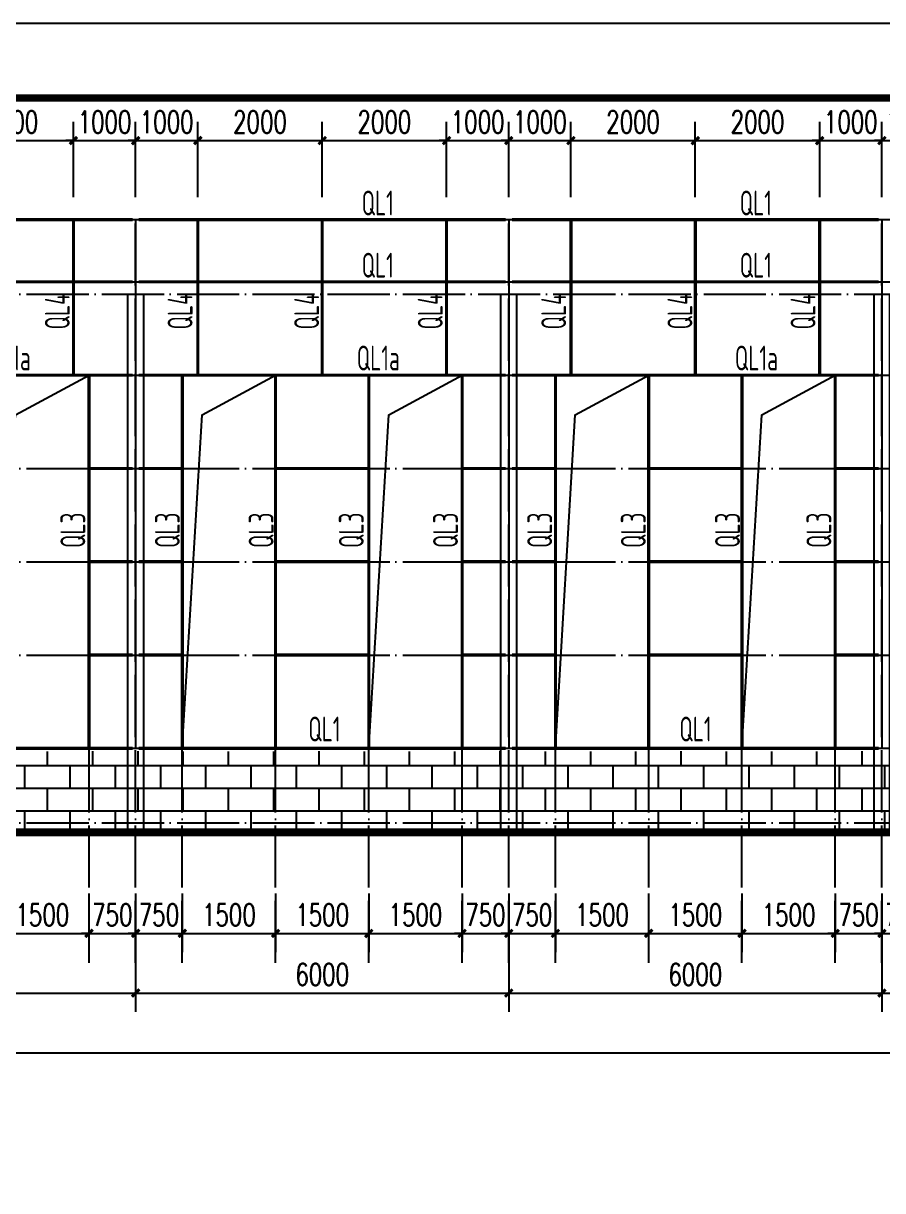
# Model space of a CAD drawing. Extents: x 14207793 to 14719554, y -1675802 to -1228715.
# Drawn here: x 14281569 to 14295388, y -1495257 to -1476490 of the extents above; entities that cross this region are included whole.
import ezdxf

# ---------------------------------------------------------------- set-up
doc = ezdxf.new("R2010")
doc.units = 0
doc.header["$LTSCALE"] = 500
doc.header["$MEASUREMENT"] = 0
doc.linetypes.add('DOTE', pattern=[2.42, 2, -0.2, 0.02, -0.2])
doc.layers.get('0').update_dxf_attribs({"linetype": 'CONTINUOUS'})
doc.layers.get('DEFPOINTS').update_dxf_attribs({"color": 140, "linetype": 'CONTINUOUS'})
for name, color, linetype in [('AXIS', 3, 'CONTINUOUS'), ('DOTE', 8, 'DOTE'), ('LAYER1', 150, 'CONTINUOUS'), ('PUB_DIM', 3, 'CONTINUOUS'), ('PUB_TITLE', 4, 'CONTINUOUS')]:
    doc.layers.add(name, color=color, linetype=linetype)
doc.styles.add('_TCH_DIM_T3', font='SIMPLEX', dxfattribs={"width": 0.705882, "bigfont": 'GBCBIG'})
doc.styles.add('TSSD_REIN', font='Tssdeng.shx', dxfattribs={"width": 0.65, "bigfont": 'hztxt.shx'})
doc.dimstyles.new('_TCH_ARCH&&120', dxfattribs={"dimtxt": 357, "dimasz": 120, "dimexe": 300, "dimexo": 360, "dimgap": 120, "dimtad": 1, "dimdec": 0, "dimzin": 0, "dimdsep": 46, "dimtxsty": '_TCH_DIM_T3', "dimblk": 'ARCHTICK', "dimcen": 0.09, "dimclrt": 7, "dimazin": 2, "dimtfac": 1, "dimtdec": 0, "dimtix": 1, "dimtmove": 2, "dimatfit": 3, "dimfxl": 0, "dimtolj": 1, "dimtzin": 0, "dimarcsym": 0})

# ---------------------------------------------------------------- blocks, each defined once
blk = doc.blocks.new('_ArchTick')
at = {"color": 0, "linetype": 'ByBlock', "const_width": 0.4}
blk.add_lwpolyline([(-0.5, -0.5), (0.5, 0.5)], dxfattribs=at)
blk = doc.blocks.new('*D228')
at = {"layer": 'AXIS', "color": 0, "lineweight": -2}
for p, q in [((14277375, -1491160), (14277375, -1492380)), ((14283375, -1491160), (14283375, -1492380)), ((14277375, -1492080), (14283375, -1492080))]:
    blk.add_line(p, q, dxfattribs=at)
at = {"layer": 'DEFPOINTS', "color": 0}
for p in [(14277375, -1490800), (14283375, -1490800), (14283375, -1492080)]:
    blk.add_point(p, dxfattribs=at)
at = {"layer": 'AXIS', "color": 0, "lineweight": -2, "xscale": 120, "yscale": 120, "zscale": 120, "rotation": 180}
blk.add_blockref('_ArchTick', (14277375, -1492080), dxfattribs=at)
at = {"layer": 'AXIS', "color": 0, "lineweight": -2, "xscale": 120, "yscale": 120, "zscale": 120}
blk.add_blockref('_ArchTick', (14283375, -1492080), dxfattribs=at)
at = {"layer": 'AXIS', "color": 7, "insert": (14280375, -1491782), "char_height": 357, "attachment_point": 5, "style": '_TCH_DIM_T3'}
blk.add_mtext('\\A1;6000', dxfattribs=at)
blk = doc.blocks.new('*D229')
at = {"layer": 'AXIS', "color": 0, "lineweight": -2}
for p, q in [((14283375, -1491160), (14283375, -1492380)), ((14289375, -1491160), (14289375, -1492380)), ((14283375, -1492080), (14289375, -1492080))]:
    blk.add_line(p, q, dxfattribs=at)
at = {"layer": 'DEFPOINTS', "color": 0}
for p in [(14283375, -1490800), (14289375, -1490800), (14289375, -1492080)]:
    blk.add_point(p, dxfattribs=at)
at = {"layer": 'AXIS', "color": 0, "lineweight": -2, "xscale": 120, "yscale": 120, "zscale": 120, "rotation": 180}
blk.add_blockref('_ArchTick', (14283375, -1492080), dxfattribs=at)
at = {"layer": 'AXIS', "color": 0, "lineweight": -2, "xscale": 120, "yscale": 120, "zscale": 120}
blk.add_blockref('_ArchTick', (14289375, -1492080), dxfattribs=at)
at = {"layer": 'AXIS', "color": 7, "insert": (14286375, -1491782), "char_height": 357, "attachment_point": 5, "style": '_TCH_DIM_T3'}
blk.add_mtext('\\A1;6000', dxfattribs=at)
blk = doc.blocks.new('*D230')
at = {"layer": 'AXIS', "color": 0, "lineweight": -2}
for p, q in [((14289375, -1491160), (14289375, -1492380)), ((14295375, -1491160), (14295375, -1492380)), ((14289375, -1492080), (14295375, -1492080))]:
    blk.add_line(p, q, dxfattribs=at)
at = {"layer": 'DEFPOINTS', "color": 0}
for p in [(14289375, -1490800), (14295375, -1490800), (14295375, -1492080)]:
    blk.add_point(p, dxfattribs=at)
at = {"layer": 'AXIS', "color": 0, "lineweight": -2, "xscale": 120, "yscale": 120, "zscale": 120, "rotation": 180}
blk.add_blockref('_ArchTick', (14289375, -1492080), dxfattribs=at)
at = {"layer": 'AXIS', "color": 0, "lineweight": -2, "xscale": 120, "yscale": 120, "zscale": 120}
blk.add_blockref('_ArchTick', (14295375, -1492080), dxfattribs=at)
at = {"layer": 'AXIS', "color": 7, "insert": (14292375, -1491782), "char_height": 357, "attachment_point": 5, "style": '_TCH_DIM_T3'}
blk.add_mtext('\\A1;6000', dxfattribs=at)
blk = doc.blocks.new('*D231')
at = {"layer": 'AXIS', "color": 0, "lineweight": -2}
for p, q in [((14295375, -1491160), (14295375, -1492380)), ((14301375, -1491160), (14301375, -1492380)), ((14295375, -1492080), (14301375, -1492080))]:
    blk.add_line(p, q, dxfattribs=at)
at = {"layer": 'DEFPOINTS', "color": 0}
for p in [(14295375, -1490800), (14301375, -1490800), (14301375, -1492080)]:
    blk.add_point(p, dxfattribs=at)
at = {"layer": 'AXIS', "color": 0, "lineweight": -2, "xscale": 120, "yscale": 120, "zscale": 120, "rotation": 180}
blk.add_blockref('_ArchTick', (14295375, -1492080), dxfattribs=at)
at = {"layer": 'AXIS', "color": 0, "lineweight": -2, "xscale": 120, "yscale": 120, "zscale": 120}
blk.add_blockref('_ArchTick', (14301375, -1492080), dxfattribs=at)
at = {"layer": 'AXIS', "color": 7, "insert": (14298375, -1491782), "char_height": 357, "attachment_point": 5, "style": '_TCH_DIM_T3'}
blk.add_mtext('\\A1;6000', dxfattribs=at)
blk = doc.blocks.new('*D236')
at = {"layer": 'AXIS', "color": 0, "lineweight": -2}
for p, q in [((14217375, -1491907), (14217375, -1493340)), ((14327775, -1491960), (14327775, -1493340)), ((14217375, -1493040), (14327775, -1493040))]:
    blk.add_line(p, q, dxfattribs=at)
at = {"layer": 'DEFPOINTS', "color": 0}
for p in [(14217375, -1491547), (14327775, -1491600), (14327775, -1493040)]:
    blk.add_point(p, dxfattribs=at)
at = {"layer": 'AXIS', "color": 0, "lineweight": -2, "xscale": 120, "yscale": 120, "zscale": 120, "rotation": 180}
blk.add_blockref('_ArchTick', (14217375, -1493040), dxfattribs=at)
at = {"layer": 'AXIS', "color": 0, "lineweight": -2, "xscale": 120, "yscale": 120, "zscale": 120}
blk.add_blockref('_ArchTick', (14327775, -1493040), dxfattribs=at)
at = {"layer": 'AXIS', "color": 7, "insert": (14272575, -1492742), "char_height": 357, "attachment_point": 5, "style": '_TCH_DIM_T3'}
blk.add_mtext('\\A1;110400', dxfattribs=at)
blk = doc.blocks.new('*D286')
at = {"layer": 'AXIS', "color": 0, "lineweight": -2}
for p, q in [((14281125, -1490481), (14281125, -1491421)), ((14282625, -1490481), (14282625, -1491421)), ((14281125, -1491121), (14282625, -1491121))]:
    blk.add_line(p, q, dxfattribs=at)
at = {"layer": 'DEFPOINTS', "color": 0}
for p in [(14281125, -1490121), (14282625, -1490121), (14282625, -1491121)]:
    blk.add_point(p, dxfattribs=at)
at = {"layer": 'AXIS', "color": 0, "lineweight": -2, "xscale": 120, "yscale": 120, "zscale": 120, "rotation": 180}
blk.add_blockref('_ArchTick', (14281125, -1491121), dxfattribs=at)
at = {"layer": 'AXIS', "color": 0, "lineweight": -2, "xscale": 120, "yscale": 120, "zscale": 120}
blk.add_blockref('_ArchTick', (14282625, -1491121), dxfattribs=at)
at = {"layer": 'AXIS', "color": 7, "insert": (14281875, -1490822), "char_height": 357, "attachment_point": 5, "style": '_TCH_DIM_T3'}
blk.add_mtext('\\A1;1500', dxfattribs=at)
blk = doc.blocks.new('*D287')
at = {"layer": 'AXIS', "color": 0, "lineweight": -2}
for p, q in [((14282625, -1490481), (14282625, -1491421)), ((14283375, -1490481), (14283375, -1491421)), ((14282625, -1491121), (14282505, -1491121)), ((14282625, -1491121), (14283375, -1491121)), ((14283375, -1491121), (14283495, -1491121))]:
    blk.add_line(p, q, dxfattribs=at)
at = {"layer": 'DEFPOINTS', "color": 0}
for p in [(14282625, -1490121), (14283375, -1490121), (14283375, -1491121)]:
    blk.add_point(p, dxfattribs=at)
at = {"layer": 'AXIS', "color": 0, "lineweight": -2, "xscale": 120, "yscale": 120, "zscale": 120}
blk.add_blockref('_ArchTick', (14282625, -1491121), dxfattribs=at)
at = {"layer": 'AXIS', "color": 0, "lineweight": -2, "xscale": 120, "yscale": 120, "zscale": 120, "rotation": 180}
blk.add_blockref('_ArchTick', (14283375, -1491121), dxfattribs=at)
at = {"layer": 'AXIS', "color": 7, "insert": (14283000, -1490822), "char_height": 357, "attachment_point": 5, "style": '_TCH_DIM_T3'}
blk.add_mtext('\\A1;750', dxfattribs=at)
blk = doc.blocks.new('*D288')
at = {"layer": 'AXIS', "color": 0, "lineweight": -2}
for p, q in [((14283375, -1490481), (14283375, -1491421)), ((14284125, -1490481), (14284125, -1491421)), ((14283375, -1491121), (14283255, -1491121)), ((14283375, -1491121), (14284125, -1491121)), ((14284125, -1491121), (14284245, -1491121))]:
    blk.add_line(p, q, dxfattribs=at)
at = {"layer": 'DEFPOINTS', "color": 0}
for p in [(14283375, -1490121), (14284125, -1490121), (14284125, -1491121)]:
    blk.add_point(p, dxfattribs=at)
at = {"layer": 'AXIS', "color": 0, "lineweight": -2, "xscale": 120, "yscale": 120, "zscale": 120}
blk.add_blockref('_ArchTick', (14283375, -1491121), dxfattribs=at)
at = {"layer": 'AXIS', "color": 0, "lineweight": -2, "xscale": 120, "yscale": 120, "zscale": 120, "rotation": 180}
blk.add_blockref('_ArchTick', (14284125, -1491121), dxfattribs=at)
at = {"layer": 'AXIS', "color": 7, "insert": (14283750, -1490822), "char_height": 357, "attachment_point": 5, "style": '_TCH_DIM_T3'}
blk.add_mtext('\\A1;750', dxfattribs=at)
blk = doc.blocks.new('*D289')
at = {"layer": 'AXIS', "color": 0, "lineweight": -2}
for p, q in [((14284125, -1490481), (14284125, -1491421)), ((14285625, -1490481), (14285625, -1491421)), ((14284125, -1491121), (14285625, -1491121))]:
    blk.add_line(p, q, dxfattribs=at)
at = {"layer": 'DEFPOINTS', "color": 0}
for p in [(14284125, -1490121), (14285625, -1490121), (14285625, -1491121)]:
    blk.add_point(p, dxfattribs=at)
at = {"layer": 'AXIS', "color": 0, "lineweight": -2, "xscale": 120, "yscale": 120, "zscale": 120, "rotation": 180}
blk.add_blockref('_ArchTick', (14284125, -1491121), dxfattribs=at)
at = {"layer": 'AXIS', "color": 0, "lineweight": -2, "xscale": 120, "yscale": 120, "zscale": 120}
blk.add_blockref('_ArchTick', (14285625, -1491121), dxfattribs=at)
at = {"layer": 'AXIS', "color": 7, "insert": (14284875, -1490822), "char_height": 357, "attachment_point": 5, "style": '_TCH_DIM_T3'}
blk.add_mtext('\\A1;1500', dxfattribs=at)
blk = doc.blocks.new('*D290')
at = {"layer": 'AXIS', "color": 0, "lineweight": -2}
for p, q in [((14285625, -1490481), (14285625, -1491421)), ((14287125, -1490481), (14287125, -1491421)), ((14285625, -1491121), (14287125, -1491121))]:
    blk.add_line(p, q, dxfattribs=at)
at = {"layer": 'DEFPOINTS', "color": 0}
for p in [(14285625, -1490121), (14287125, -1490121), (14287125, -1491121)]:
    blk.add_point(p, dxfattribs=at)
at = {"layer": 'AXIS', "color": 0, "lineweight": -2, "xscale": 120, "yscale": 120, "zscale": 120, "rotation": 180}
blk.add_blockref('_ArchTick', (14285625, -1491121), dxfattribs=at)
at = {"layer": 'AXIS', "color": 0, "lineweight": -2, "xscale": 120, "yscale": 120, "zscale": 120}
blk.add_blockref('_ArchTick', (14287125, -1491121), dxfattribs=at)
at = {"layer": 'AXIS', "color": 7, "insert": (14286375, -1490822), "char_height": 357, "attachment_point": 5, "style": '_TCH_DIM_T3'}
blk.add_mtext('\\A1;1500', dxfattribs=at)
blk = doc.blocks.new('*D291')
at = {"layer": 'AXIS', "color": 0, "lineweight": -2}
for p, q in [((14287125, -1490481), (14287125, -1491421)), ((14288625, -1490481), (14288625, -1491421)), ((14287125, -1491121), (14288625, -1491121))]:
    blk.add_line(p, q, dxfattribs=at)
at = {"layer": 'DEFPOINTS', "color": 0}
for p in [(14287125, -1490121), (14288625, -1490121), (14288625, -1491121)]:
    blk.add_point(p, dxfattribs=at)
at = {"layer": 'AXIS', "color": 0, "lineweight": -2, "xscale": 120, "yscale": 120, "zscale": 120, "rotation": 180}
blk.add_blockref('_ArchTick', (14287125, -1491121), dxfattribs=at)
at = {"layer": 'AXIS', "color": 0, "lineweight": -2, "xscale": 120, "yscale": 120, "zscale": 120}
blk.add_blockref('_ArchTick', (14288625, -1491121), dxfattribs=at)
at = {"layer": 'AXIS', "color": 7, "insert": (14287875, -1490822), "char_height": 357, "attachment_point": 5, "style": '_TCH_DIM_T3'}
blk.add_mtext('\\A1;1500', dxfattribs=at)
blk = doc.blocks.new('*D292')
at = {"layer": 'AXIS', "color": 0, "lineweight": -2}
for p, q in [((14288625, -1490481), (14288625, -1491421)), ((14289375, -1490481), (14289375, -1491421)), ((14288625, -1491121), (14288505, -1491121)), ((14288625, -1491121), (14289375, -1491121)), ((14289375, -1491121), (14289495, -1491121))]:
    blk.add_line(p, q, dxfattribs=at)
at = {"layer": 'DEFPOINTS', "color": 0}
for p in [(14288625, -1490121), (14289375, -1490121), (14289375, -1491121)]:
    blk.add_point(p, dxfattribs=at)
at = {"layer": 'AXIS', "color": 0, "lineweight": -2, "xscale": 120, "yscale": 120, "zscale": 120}
blk.add_blockref('_ArchTick', (14288625, -1491121), dxfattribs=at)
at = {"layer": 'AXIS', "color": 0, "lineweight": -2, "xscale": 120, "yscale": 120, "zscale": 120, "rotation": 180}
blk.add_blockref('_ArchTick', (14289375, -1491121), dxfattribs=at)
at = {"layer": 'AXIS', "color": 7, "insert": (14289000, -1490822), "char_height": 357, "attachment_point": 5, "style": '_TCH_DIM_T3'}
blk.add_mtext('\\A1;750', dxfattribs=at)
blk = doc.blocks.new('*D293')
at = {"layer": 'AXIS', "color": 0, "lineweight": -2}
for p, q in [((14289375, -1490481), (14289375, -1491421)), ((14290125, -1490481), (14290125, -1491421)), ((14289375, -1491121), (14289255, -1491121)), ((14289375, -1491121), (14290125, -1491121)), ((14290125, -1491121), (14290245, -1491121))]:
    blk.add_line(p, q, dxfattribs=at)
at = {"layer": 'DEFPOINTS', "color": 0}
for p in [(14289375, -1490121), (14290125, -1490121), (14290125, -1491121)]:
    blk.add_point(p, dxfattribs=at)
at = {"layer": 'AXIS', "color": 0, "lineweight": -2, "xscale": 120, "yscale": 120, "zscale": 120}
blk.add_blockref('_ArchTick', (14289375, -1491121), dxfattribs=at)
at = {"layer": 'AXIS', "color": 0, "lineweight": -2, "xscale": 120, "yscale": 120, "zscale": 120, "rotation": 180}
blk.add_blockref('_ArchTick', (14290125, -1491121), dxfattribs=at)
at = {"layer": 'AXIS', "color": 7, "insert": (14289750, -1490822), "char_height": 357, "attachment_point": 5, "style": '_TCH_DIM_T3'}
blk.add_mtext('\\A1;750', dxfattribs=at)
blk = doc.blocks.new('*D294')
at = {"layer": 'AXIS', "color": 0, "lineweight": -2}
for p, q in [((14290125, -1490481), (14290125, -1491421)), ((14291625, -1490481), (14291625, -1491421)), ((14290125, -1491121), (14291625, -1491121))]:
    blk.add_line(p, q, dxfattribs=at)
at = {"layer": 'DEFPOINTS', "color": 0}
for p in [(14290125, -1490121), (14291625, -1490121), (14291625, -1491121)]:
    blk.add_point(p, dxfattribs=at)
at = {"layer": 'AXIS', "color": 0, "lineweight": -2, "xscale": 120, "yscale": 120, "zscale": 120, "rotation": 180}
blk.add_blockref('_ArchTick', (14290125, -1491121), dxfattribs=at)
at = {"layer": 'AXIS', "color": 0, "lineweight": -2, "xscale": 120, "yscale": 120, "zscale": 120}
blk.add_blockref('_ArchTick', (14291625, -1491121), dxfattribs=at)
at = {"layer": 'AXIS', "color": 7, "insert": (14290875, -1490822), "char_height": 357, "attachment_point": 5, "style": '_TCH_DIM_T3'}
blk.add_mtext('\\A1;1500', dxfattribs=at)
blk = doc.blocks.new('*D295')
at = {"layer": 'AXIS', "color": 0, "lineweight": -2}
for p, q in [((14291625, -1490481), (14291625, -1491421)), ((14293125, -1490481), (14293125, -1491421)), ((14291625, -1491121), (14293125, -1491121))]:
    blk.add_line(p, q, dxfattribs=at)
at = {"layer": 'DEFPOINTS', "color": 0}
for p in [(14291625, -1490121), (14293125, -1490121), (14293125, -1491121)]:
    blk.add_point(p, dxfattribs=at)
at = {"layer": 'AXIS', "color": 0, "lineweight": -2, "xscale": 120, "yscale": 120, "zscale": 120, "rotation": 180}
blk.add_blockref('_ArchTick', (14291625, -1491121), dxfattribs=at)
at = {"layer": 'AXIS', "color": 0, "lineweight": -2, "xscale": 120, "yscale": 120, "zscale": 120}
blk.add_blockref('_ArchTick', (14293125, -1491121), dxfattribs=at)
at = {"layer": 'AXIS', "color": 7, "insert": (14292375, -1490822), "char_height": 357, "attachment_point": 5, "style": '_TCH_DIM_T3'}
blk.add_mtext('\\A1;1500', dxfattribs=at)
blk = doc.blocks.new('*D296')
at = {"layer": 'AXIS', "color": 0, "lineweight": -2}
for p, q in [((14293125, -1490481), (14293125, -1491421)), ((14294625, -1490481), (14294625, -1491421)), ((14293125, -1491121), (14294625, -1491121))]:
    blk.add_line(p, q, dxfattribs=at)
at = {"layer": 'DEFPOINTS', "color": 0}
for p in [(14293125, -1490121), (14294625, -1490121), (14294625, -1491121)]:
    blk.add_point(p, dxfattribs=at)
at = {"layer": 'AXIS', "color": 0, "lineweight": -2, "xscale": 120, "yscale": 120, "zscale": 120, "rotation": 180}
blk.add_blockref('_ArchTick', (14293125, -1491121), dxfattribs=at)
at = {"layer": 'AXIS', "color": 0, "lineweight": -2, "xscale": 120, "yscale": 120, "zscale": 120}
blk.add_blockref('_ArchTick', (14294625, -1491121), dxfattribs=at)
at = {"layer": 'AXIS', "color": 7, "insert": (14293875, -1490822), "char_height": 357, "attachment_point": 5, "style": '_TCH_DIM_T3'}
blk.add_mtext('\\A1;1500', dxfattribs=at)
blk = doc.blocks.new('*D297')
at = {"layer": 'AXIS', "color": 0, "lineweight": -2}
for p, q in [((14294625, -1490481), (14294625, -1491421)), ((14295375, -1490481), (14295375, -1491421)), ((14294625, -1491121), (14294505, -1491121)), ((14294625, -1491121), (14295375, -1491121)), ((14295375, -1491121), (14295495, -1491121))]:
    blk.add_line(p, q, dxfattribs=at)
at = {"layer": 'DEFPOINTS', "color": 0}
for p in [(14294625, -1490121), (14295375, -1490121), (14295375, -1491121)]:
    blk.add_point(p, dxfattribs=at)
at = {"layer": 'AXIS', "color": 0, "lineweight": -2, "xscale": 120, "yscale": 120, "zscale": 120}
blk.add_blockref('_ArchTick', (14294625, -1491121), dxfattribs=at)
at = {"layer": 'AXIS', "color": 0, "lineweight": -2, "xscale": 120, "yscale": 120, "zscale": 120, "rotation": 180}
blk.add_blockref('_ArchTick', (14295375, -1491121), dxfattribs=at)
at = {"layer": 'AXIS', "color": 7, "insert": (14295000, -1490822), "char_height": 357, "attachment_point": 5, "style": '_TCH_DIM_T3'}
blk.add_mtext('\\A1;750', dxfattribs=at)
blk = doc.blocks.new('*D298')
at = {"layer": 'AXIS', "color": 0, "lineweight": -2}
for p, q in [((14295375, -1490481), (14295375, -1491421)), ((14296125, -1490481), (14296125, -1491421)), ((14295375, -1491121), (14295255, -1491121)), ((14295375, -1491121), (14296125, -1491121)), ((14296125, -1491121), (14296245, -1491121))]:
    blk.add_line(p, q, dxfattribs=at)
at = {"layer": 'DEFPOINTS', "color": 0}
for p in [(14295375, -1490121), (14296125, -1490121), (14296125, -1491121)]:
    blk.add_point(p, dxfattribs=at)
at = {"layer": 'AXIS', "color": 0, "lineweight": -2, "xscale": 120, "yscale": 120, "zscale": 120}
blk.add_blockref('_ArchTick', (14295375, -1491121), dxfattribs=at)
at = {"layer": 'AXIS', "color": 0, "lineweight": -2, "xscale": 120, "yscale": 120, "zscale": 120, "rotation": 180}
blk.add_blockref('_ArchTick', (14296125, -1491121), dxfattribs=at)
at = {"layer": 'AXIS', "color": 7, "insert": (14295750, -1490822), "char_height": 357, "attachment_point": 5, "style": '_TCH_DIM_T3'}
blk.add_mtext('\\A1;750', dxfattribs=at)
blk = doc.blocks.new('*D905')
at = {"layer": 'DEFPOINTS', "color": 0}
for p in [(14282375, -1478375), (14280375, -1479646), (14282375, -1479646)]:
    blk.add_point(p, dxfattribs=at)
at = {"layer": 'PUB_DIM', "color": 0, "lineweight": -2}
for p, q in [((14280375, -1479286), (14280375, -1478075)), ((14282375, -1479286), (14282375, -1478075)), ((14280375, -1478375), (14282375, -1478375))]:
    blk.add_line(p, q, dxfattribs=at)
at = {"layer": 'PUB_DIM', "color": 0, "lineweight": -2, "xscale": 120, "yscale": 120, "zscale": 120, "rotation": 180}
blk.add_blockref('_ArchTick', (14280375, -1478375), dxfattribs=at)
at = {"layer": 'PUB_DIM', "color": 0, "lineweight": -2, "xscale": 120, "yscale": 120, "zscale": 120}
blk.add_blockref('_ArchTick', (14282375, -1478375), dxfattribs=at)
at = {"layer": 'PUB_DIM', "color": 7, "insert": (14281375, -1478076), "char_height": 357, "attachment_point": 5, "style": '_TCH_DIM_T3'}
blk.add_mtext('\\A1;2000', dxfattribs=at)
blk = doc.blocks.new('*D906')
at = {"layer": 'DEFPOINTS', "color": 0}
for p in [(14283375, -1478375), (14282375, -1479646), (14283375, -1479646)]:
    blk.add_point(p, dxfattribs=at)
at = {"layer": 'PUB_DIM', "color": 0, "lineweight": -2}
for p, q in [((14282375, -1479286), (14282375, -1478075)), ((14283375, -1479286), (14283375, -1478075)), ((14282375, -1478375), (14282255, -1478375)), ((14282375, -1478375), (14283375, -1478375)), ((14283375, -1478375), (14283495, -1478375))]:
    blk.add_line(p, q, dxfattribs=at)
at = {"layer": 'PUB_DIM', "color": 0, "lineweight": -2, "xscale": 120, "yscale": 120, "zscale": 120}
blk.add_blockref('_ArchTick', (14282375, -1478375), dxfattribs=at)
at = {"layer": 'PUB_DIM', "color": 0, "lineweight": -2, "xscale": 120, "yscale": 120, "zscale": 120, "rotation": 180}
blk.add_blockref('_ArchTick', (14283375, -1478375), dxfattribs=at)
at = {"layer": 'PUB_DIM', "color": 7, "insert": (14282875, -1478076), "char_height": 357, "attachment_point": 5, "style": '_TCH_DIM_T3'}
blk.add_mtext('\\A1;1000', dxfattribs=at)
blk = doc.blocks.new('*D907')
at = {"layer": 'DEFPOINTS', "color": 0}
for p in [(14284375, -1478375), (14283375, -1479646), (14284375, -1479646)]:
    blk.add_point(p, dxfattribs=at)
at = {"layer": 'PUB_DIM', "color": 0, "lineweight": -2}
for p, q in [((14283375, -1479286), (14283375, -1478075)), ((14284375, -1479286), (14284375, -1478075)), ((14283375, -1478375), (14283255, -1478375)), ((14283375, -1478375), (14284375, -1478375)), ((14284375, -1478375), (14284495, -1478375))]:
    blk.add_line(p, q, dxfattribs=at)
at = {"layer": 'PUB_DIM', "color": 0, "lineweight": -2, "xscale": 120, "yscale": 120, "zscale": 120}
blk.add_blockref('_ArchTick', (14283375, -1478375), dxfattribs=at)
at = {"layer": 'PUB_DIM', "color": 0, "lineweight": -2, "xscale": 120, "yscale": 120, "zscale": 120, "rotation": 180}
blk.add_blockref('_ArchTick', (14284375, -1478375), dxfattribs=at)
at = {"layer": 'PUB_DIM', "color": 7, "insert": (14283875, -1478076), "char_height": 357, "attachment_point": 5, "style": '_TCH_DIM_T3'}
blk.add_mtext('\\A1;1000', dxfattribs=at)
blk = doc.blocks.new('*D908')
at = {"layer": 'DEFPOINTS', "color": 0}
for p in [(14286375, -1478375), (14284375, -1479646), (14286375, -1479646)]:
    blk.add_point(p, dxfattribs=at)
at = {"layer": 'PUB_DIM', "color": 0, "lineweight": -2}
for p, q in [((14284375, -1479286), (14284375, -1478075)), ((14286375, -1479286), (14286375, -1478075)), ((14284375, -1478375), (14286375, -1478375))]:
    blk.add_line(p, q, dxfattribs=at)
at = {"layer": 'PUB_DIM', "color": 0, "lineweight": -2, "xscale": 120, "yscale": 120, "zscale": 120, "rotation": 180}
blk.add_blockref('_ArchTick', (14284375, -1478375), dxfattribs=at)
at = {"layer": 'PUB_DIM', "color": 0, "lineweight": -2, "xscale": 120, "yscale": 120, "zscale": 120}
blk.add_blockref('_ArchTick', (14286375, -1478375), dxfattribs=at)
at = {"layer": 'PUB_DIM', "color": 7, "insert": (14285375, -1478076), "char_height": 357, "attachment_point": 5, "style": '_TCH_DIM_T3'}
blk.add_mtext('\\A1;2000', dxfattribs=at)
blk = doc.blocks.new('*D909')
at = {"layer": 'DEFPOINTS', "color": 0}
for p in [(14288375, -1478375), (14286375, -1479646), (14288375, -1479646)]:
    blk.add_point(p, dxfattribs=at)
at = {"layer": 'PUB_DIM', "color": 0, "lineweight": -2}
for p, q in [((14286375, -1479286), (14286375, -1478075)), ((14288375, -1479286), (14288375, -1478075)), ((14286375, -1478375), (14288375, -1478375))]:
    blk.add_line(p, q, dxfattribs=at)
at = {"layer": 'PUB_DIM', "color": 0, "lineweight": -2, "xscale": 120, "yscale": 120, "zscale": 120, "rotation": 180}
blk.add_blockref('_ArchTick', (14286375, -1478375), dxfattribs=at)
at = {"layer": 'PUB_DIM', "color": 0, "lineweight": -2, "xscale": 120, "yscale": 120, "zscale": 120}
blk.add_blockref('_ArchTick', (14288375, -1478375), dxfattribs=at)
at = {"layer": 'PUB_DIM', "color": 7, "insert": (14287375, -1478076), "char_height": 357, "attachment_point": 5, "style": '_TCH_DIM_T3'}
blk.add_mtext('\\A1;2000', dxfattribs=at)
blk = doc.blocks.new('*D910')
at = {"layer": 'DEFPOINTS', "color": 0}
for p in [(14289375, -1478375), (14288375, -1479646), (14289375, -1479646)]:
    blk.add_point(p, dxfattribs=at)
at = {"layer": 'PUB_DIM', "color": 0, "lineweight": -2}
for p, q in [((14288375, -1479286), (14288375, -1478075)), ((14289375, -1479286), (14289375, -1478075)), ((14288375, -1478375), (14288255, -1478375)), ((14288375, -1478375), (14289375, -1478375)), ((14289375, -1478375), (14289495, -1478375))]:
    blk.add_line(p, q, dxfattribs=at)
at = {"layer": 'PUB_DIM', "color": 0, "lineweight": -2, "xscale": 120, "yscale": 120, "zscale": 120}
blk.add_blockref('_ArchTick', (14288375, -1478375), dxfattribs=at)
at = {"layer": 'PUB_DIM', "color": 0, "lineweight": -2, "xscale": 120, "yscale": 120, "zscale": 120, "rotation": 180}
blk.add_blockref('_ArchTick', (14289375, -1478375), dxfattribs=at)
at = {"layer": 'PUB_DIM', "color": 7, "insert": (14288875, -1478076), "char_height": 357, "attachment_point": 5, "style": '_TCH_DIM_T3'}
blk.add_mtext('\\A1;1000', dxfattribs=at)
blk = doc.blocks.new('*D911')
at = {"layer": 'DEFPOINTS', "color": 0}
for p in [(14290375, -1478375), (14289375, -1479646), (14290375, -1479646)]:
    blk.add_point(p, dxfattribs=at)
at = {"layer": 'PUB_DIM', "color": 0, "lineweight": -2}
for p, q in [((14289375, -1479286), (14289375, -1478075)), ((14290375, -1479286), (14290375, -1478075)), ((14289375, -1478375), (14289255, -1478375)), ((14289375, -1478375), (14290375, -1478375)), ((14290375, -1478375), (14290495, -1478375))]:
    blk.add_line(p, q, dxfattribs=at)
at = {"layer": 'PUB_DIM', "color": 0, "lineweight": -2, "xscale": 120, "yscale": 120, "zscale": 120}
blk.add_blockref('_ArchTick', (14289375, -1478375), dxfattribs=at)
at = {"layer": 'PUB_DIM', "color": 0, "lineweight": -2, "xscale": 120, "yscale": 120, "zscale": 120, "rotation": 180}
blk.add_blockref('_ArchTick', (14290375, -1478375), dxfattribs=at)
at = {"layer": 'PUB_DIM', "color": 7, "insert": (14289875, -1478076), "char_height": 357, "attachment_point": 5, "style": '_TCH_DIM_T3'}
blk.add_mtext('\\A1;1000', dxfattribs=at)
blk = doc.blocks.new('*D912')
at = {"layer": 'DEFPOINTS', "color": 0}
for p in [(14292375, -1478375), (14290375, -1479646), (14292375, -1479646)]:
    blk.add_point(p, dxfattribs=at)
at = {"layer": 'PUB_DIM', "color": 0, "lineweight": -2}
for p, q in [((14290375, -1479286), (14290375, -1478075)), ((14292375, -1479286), (14292375, -1478075)), ((14290375, -1478375), (14292375, -1478375))]:
    blk.add_line(p, q, dxfattribs=at)
at = {"layer": 'PUB_DIM', "color": 0, "lineweight": -2, "xscale": 120, "yscale": 120, "zscale": 120, "rotation": 180}
blk.add_blockref('_ArchTick', (14290375, -1478375), dxfattribs=at)
at = {"layer": 'PUB_DIM', "color": 0, "lineweight": -2, "xscale": 120, "yscale": 120, "zscale": 120}
blk.add_blockref('_ArchTick', (14292375, -1478375), dxfattribs=at)
at = {"layer": 'PUB_DIM', "color": 7, "insert": (14291375, -1478076), "char_height": 357, "attachment_point": 5, "style": '_TCH_DIM_T3'}
blk.add_mtext('\\A1;2000', dxfattribs=at)
blk = doc.blocks.new('*D913')
at = {"layer": 'DEFPOINTS', "color": 0}
for p in [(14294375, -1478375), (14292375, -1479646), (14294375, -1479646)]:
    blk.add_point(p, dxfattribs=at)
at = {"layer": 'PUB_DIM', "color": 0, "lineweight": -2}
for p, q in [((14292375, -1479286), (14292375, -1478075)), ((14294375, -1479286), (14294375, -1478075)), ((14292375, -1478375), (14294375, -1478375))]:
    blk.add_line(p, q, dxfattribs=at)
at = {"layer": 'PUB_DIM', "color": 0, "lineweight": -2, "xscale": 120, "yscale": 120, "zscale": 120, "rotation": 180}
blk.add_blockref('_ArchTick', (14292375, -1478375), dxfattribs=at)
at = {"layer": 'PUB_DIM', "color": 0, "lineweight": -2, "xscale": 120, "yscale": 120, "zscale": 120}
blk.add_blockref('_ArchTick', (14294375, -1478375), dxfattribs=at)
at = {"layer": 'PUB_DIM', "color": 7, "insert": (14293375, -1478076), "char_height": 357, "attachment_point": 5, "style": '_TCH_DIM_T3'}
blk.add_mtext('\\A1;2000', dxfattribs=at)
blk = doc.blocks.new('*D914')
at = {"layer": 'DEFPOINTS', "color": 0}
for p in [(14295375, -1478375), (14294375, -1479646), (14295375, -1479646)]:
    blk.add_point(p, dxfattribs=at)
at = {"layer": 'PUB_DIM', "color": 0, "lineweight": -2}
for p, q in [((14294375, -1479286), (14294375, -1478075)), ((14295375, -1479286), (14295375, -1478075)), ((14294375, -1478375), (14294255, -1478375)), ((14294375, -1478375), (14295375, -1478375)), ((14295375, -1478375), (14295495, -1478375))]:
    blk.add_line(p, q, dxfattribs=at)
at = {"layer": 'PUB_DIM', "color": 0, "lineweight": -2, "xscale": 120, "yscale": 120, "zscale": 120}
blk.add_blockref('_ArchTick', (14294375, -1478375), dxfattribs=at)
at = {"layer": 'PUB_DIM', "color": 0, "lineweight": -2, "xscale": 120, "yscale": 120, "zscale": 120, "rotation": 180}
blk.add_blockref('_ArchTick', (14295375, -1478375), dxfattribs=at)
at = {"layer": 'PUB_DIM', "color": 7, "insert": (14294875, -1478076), "char_height": 357, "attachment_point": 5, "style": '_TCH_DIM_T3'}
blk.add_mtext('\\A1;1000', dxfattribs=at)
blk = doc.blocks.new('*D915')
at = {"layer": 'DEFPOINTS', "color": 0}
for p in [(14296375, -1478375), (14295375, -1479646), (14296375, -1479646)]:
    blk.add_point(p, dxfattribs=at)
at = {"layer": 'PUB_DIM', "color": 0, "lineweight": -2}
for p, q in [((14295375, -1479286), (14295375, -1478075)), ((14296375, -1479286), (14296375, -1478075)), ((14295375, -1478375), (14295255, -1478375)), ((14295375, -1478375), (14296375, -1478375)), ((14296375, -1478375), (14296495, -1478375))]:
    blk.add_line(p, q, dxfattribs=at)
at = {"layer": 'PUB_DIM', "color": 0, "lineweight": -2, "xscale": 120, "yscale": 120, "zscale": 120}
blk.add_blockref('_ArchTick', (14295375, -1478375), dxfattribs=at)
at = {"layer": 'PUB_DIM', "color": 0, "lineweight": -2, "xscale": 120, "yscale": 120, "zscale": 120, "rotation": 180}
blk.add_blockref('_ArchTick', (14296375, -1478375), dxfattribs=at)
at = {"layer": 'PUB_DIM', "color": 7, "insert": (14295875, -1478076), "char_height": 357, "attachment_point": 5, "style": '_TCH_DIM_T3'}
blk.add_mtext('\\A1;1000', dxfattribs=at)

msp = doc.modelspace()

# ---------------------------------------------------------------- hatches: boundary and pattern name
h = msp.add_hatch()
h.set_pattern_fill('AR-B816', color=146, scale=300)
h.set_pattern_definition([(0, (14098172.5, -1391979.55), (0, 363.9312), []), (90, (14098172.5, -1391979.55), (-363.9312, 363.9312), [363.9312, -363.9312])])
h.paths.add_polyline_path([(14319575.29, -1488145.5), (14318675.29, -1488145.5), (14318675.29, -1488195.5), (14317075.29, -1488195.5), (14315675.29, -1488186.1), (14315675.29, -1488195.5), (14314075.29, -1488195.5), (14312675.29, -1488179.77), (14312675.29, -1488195.5), (14311075.29, -1488195.5), (14309625.29, -1488145.5), (14309625.29, -1489345.5), (14310375.29, -1489345.5), (14310375.29, -1489495.5), (14319575.29, -1489495.5)])
h.paths.add_polyline_path([(14308125.29, -1488145.5), (14306625.29, -1488145.5), (14306625.29, -1489345.5), (14308125.29, -1489345.5)])
h.paths.add_polyline_path([(14302125.29, -1488145.5), (14300675.29, -1488145.5), (14300675.29, -1488195.5), (14299075.29, -1488195.5), (14297675.29, -1488192.75), (14297675.29, -1488195.5), (14296075.29, -1488195.5), (14294675.29, -1488192.38), (14294675.29, -1488195.5), (14293075.29, -1488195.5), (14291675.29, -1488191.9), (14291675.29, -1488195.5), (14290075.29, -1488195.5), (14288675.29, -1488191.24), (14288675.29, -1488195.5), (14287075.29, -1488195.5), (14285675.29, -1488190.3), (14285675.29, -1488195.5), (14284075.29, -1488195.5), (14282675.29, -1488188.8), (14282675.29, -1488195.5), (14281075.29, -1488195.5), (14279675.29, -1488186.1), (14279675.29, -1488195.5), (14278075.29, -1488195.5), (14276675.29, -1488179.77), (14276675.29, -1488195.5), (14275075.29, -1488195.5), (14273625.29, -1488145.5), (14273625.29, -1489345.5), (14274375.29, -1489345.5), (14274375.29, -1489495.5), (14301375.29, -1489495.5), (14301375.29, -1489345.5), (14302125.29, -1489345.5)])

# ---------------------------------------------------------------- linework, layer by layer
for p, q in [((14217175.29, -1479645.5), (14327975.29, -1479645.5)), ((14273625.29, -1488145.5), (14302125.29, -1488145.5))]:
    msp.add_line(p, q)
for points in [[(14217175.29, -1489495.5), (14217175.29, -1479645.5), (14319575.29, -1479645.5), (14319575.29, -1489495.5)], [(14283375.29, -1479645.5), (14283375.29, -1488145.5)], [(14289375.29, -1479645.5), (14289375.29, -1488145.5)], [(14295375.29, -1479645.5), (14295375.29, -1488145.5)]]:
    msp.add_lwpolyline(points)
at = {"color": 3, "const_width": 50}
for points in [[(14277425.29, -1479645.5), (14283325.29, -1479645.5)], [(14282375.29, -1479645.5), (14282375.29, -1482145.5)], [(14283425.29, -1479645.5), (14289325.29, -1479645.5)], [(14284375.29, -1479645.5), (14284375.29, -1482145.5)], [(14286375.29, -1479645.5), (14286375.29, -1482145.5)], [(14288375.29, -1479645.5), (14288375.29, -1482145.5)], [(14289425.29, -1479645.5), (14295325.29, -1479645.5)], [(14290375.29, -1479645.5), (14290375.29, -1482145.5)], [(14292375.29, -1479645.5), (14292375.29, -1482145.5)], [(14294375.29, -1479645.5), (14294375.29, -1482145.5)], [(14277425.29, -1480645.5), (14283325.29, -1480645.5)], [(14283425.29, -1480645.5), (14289325.29, -1480645.5)], [(14289425.29, -1480645.5), (14295325.29, -1480645.5)], [(14277425.29, -1482145.5), (14283325.29, -1482145.5)], [(14282625.29, -1482145.5), (14282625.29, -1488145.5)], [(14283425.29, -1482145.5), (14289325.29, -1482145.5)], [(14284125.29, -1482145.5), (14284125.29, -1488145.5)], [(14285625.29, -1482145.5), (14285625.29, -1488145.5)], [(14287125.29, -1482145.5), (14287125.29, -1488145.5)], [(14288625.29, -1482145.5), (14288625.29, -1488145.5)], [(14289425.29, -1482145.5), (14295325.29, -1482145.5)], [(14290125.29, -1482145.5), (14290125.29, -1488145.5)], [(14291625.29, -1482145.5), (14291625.29, -1488145.5)], [(14293125.29, -1482145.5), (14293125.29, -1488145.5)], [(14294625.29, -1482145.5), (14294625.29, -1488145.5)], [(14282625.29, -1483645.5), (14283325.29, -1483645.5)], [(14283425.29, -1483645.5), (14284125.29, -1483645.5)], [(14285625.29, -1483645.5), (14287125.29, -1483645.5)], [(14288625.29, -1483645.5), (14289325.29, -1483645.5)], [(14289425.29, -1483645.5), (14290125.29, -1483645.5)], [(14291625.29, -1483645.5), (14293125.29, -1483645.5)], [(14294625.29, -1483645.5), (14295325.29, -1483645.5)], [(14282625.29, -1485145.5), (14283325.29, -1485145.5)], [(14283425.29, -1485145.5), (14284125.29, -1485145.5)], [(14285625.29, -1485145.5), (14287125.29, -1485145.5)], [(14288625.29, -1485145.5), (14289325.29, -1485145.5)], [(14289425.29, -1485145.5), (14290125.29, -1485145.5)], [(14291625.29, -1485145.5), (14293125.29, -1485145.5)], [(14294625.29, -1485145.5), (14295325.29, -1485145.5)], [(14282625.29, -1486645.5), (14283325.29, -1486645.5)], [(14283425.29, -1486645.5), (14284125.29, -1486645.5)], [(14285625.29, -1486645.5), (14287125.29, -1486645.5)], [(14288625.29, -1486645.5), (14289325.29, -1486645.5)], [(14289425.29, -1486645.5), (14290125.29, -1486645.5)], [(14291625.29, -1486645.5), (14293125.29, -1486645.5)], [(14294625.29, -1486645.5), (14295325.29, -1486645.5)], [(14277425.29, -1488145.5), (14283325.29, -1488145.5)], [(14283425.29, -1488145.5), (14289325.29, -1488145.5)], [(14289425.29, -1488145.5), (14295325.29, -1488145.5)]]:
    msp.add_lwpolyline(points, dxfattribs=at)
for points in [[(14283250.29, -1480845.5), (14283500.29, -1480845.5), (14283500.29, -1489495.5), (14283250.29, -1489495.5)], [(14289250.29, -1480845.5), (14289500.29, -1480845.5), (14289500.29, -1489495.5), (14289250.29, -1489495.5)], [(14295250.29, -1480845.5), (14295500.29, -1480845.5), (14295500.29, -1489495.5), (14295250.29, -1489495.5)]]:
    msp.add_lwpolyline(points, close=True)
at = {"color": 6}
for points in [[(14281125.29, -1488145.5), (14281445.15, -1482785.5), (14282625.29, -1482145.5)], [(14284125.29, -1488145.5), (14284445.15, -1482785.5), (14285625.29, -1482145.5)], [(14287125.29, -1488145.5), (14287445.15, -1482785.5), (14288625.29, -1482145.5)], [(14290125.29, -1488145.5), (14290445.15, -1482785.5), (14291625.29, -1482145.5)], [(14293125.29, -1488145.5), (14293445.15, -1482785.5), (14294625.29, -1482145.5)]]:
    msp.add_lwpolyline(points, dxfattribs=at)
at = {"const_width": 130}
msp.add_lwpolyline([(14329907.65, -1489495.5), (14214085.15, -1489495.5)], dxfattribs=at)
at = {"layer": 'DOTE'}
for p, q in [((14216281.78, -1479645.5), (14328335.29, -1479645.5)), ((14282375.29, -1482145.5), (14282375.29, -1479645.5)), ((14283375.29, -1491595.5), (14283375.29, -1479645.5)), ((14284375.29, -1482145.5), (14284375.29, -1479645.5)), ((14286375.29, -1482159.31), (14286375.29, -1479645.5)), ((14288375.29, -1482145.5), (14288375.29, -1479645.5)), ((14289375.29, -1491595.5), (14289375.29, -1479645.5)), ((14290375.29, -1482145.5), (14290375.29, -1479645.5)), ((14292375.29, -1482159.31), (14292375.29, -1479645.5)), ((14294375.29, -1482145.5), (14294375.29, -1479645.5)), ((14295375.29, -1491595.5), (14295375.29, -1479645.5)), ((14215921.78, -1480645.5), (14328338.52, -1480645.5)), ((14216281.78, -1480845.5), (14328335.29, -1480845.5)), ((14216281.78, -1482145.5), (14328335.29, -1482145.5)), ((14216281.78, -1482145.5), (14328335.29, -1482145.5)), ((14282625.29, -1491595.5), (14282625.29, -1482145.5)), ((14284125.29, -1491595.5), (14284125.29, -1482145.5)), ((14285625.29, -1491595.5), (14285625.29, -1482145.5)), ((14287125.29, -1491595.5), (14287125.29, -1482145.5)), ((14288625.29, -1491595.5), (14288625.29, -1482145.5)), ((14290125.29, -1491595.5), (14290125.29, -1482095.5)), ((14291625.29, -1491595.5), (14291625.29, -1482095.5)), ((14293125.29, -1491595.5), (14293125.29, -1482095.5)), ((14294625.29, -1491595.5), (14294625.29, -1482095.5)), ((14216281.78, -1483645.5), (14328335.29, -1483645.5)), ((14216281.78, -1485145.5), (14328335.29, -1485145.5)), ((14216281.78, -1486645.5), (14328335.29, -1486645.5)), ((14216281.78, -1488145.5), (14328335.29, -1488145.5)), ((14216281.78, -1489345.5), (14328335.29, -1489345.5))]:
    msp.add_line(p, q, dxfattribs=at)
at = {"layer": 'PUB_TITLE'}
msp.add_lwpolyline([(14350472.5, -1476490), (14207792.5, -1476490), (14207792.5, -1526890), (14350472.5, -1526890)], close=True, dxfattribs=at)
at = {"layer": 'PUB_TITLE', "const_width": 120}
msp.add_lwpolyline([(14349272.5, -1477690), (14210792.5, -1477690), (14210792.5, -1525690), (14349272.5, -1525690)], close=True, dxfattribs=at)

# ---------------------------------------------------------------- texts
at = {"layer": 'LAYER1', "color": 3, "style": 'TSSD_REIN', "width": 0.65}
for s, p in [('QL1', (14287007.96, -1479578.33)), ('QL1', (14293087.96, -1479578.33)), ('QL1', (14287007.96, -1480578.33)), ('QL1', (14293087.96, -1480578.33)), ('QL1a', (14280995.46, -1482070.83)), ('QL1a', (14286930.46, -1482070.83)), ('QL1a', (14293010.46, -1482070.83)), ('QL1', (14286150.46, -1488035.83)), ('QL1', (14292117.96, -1488035.83))]:
    msp.add_text(s, height=400, dxfattribs=at).set_placement(p)
for s, p in [('QL4', (14282315.29, -1481412.5)), ('QL4', (14284290.29, -1481412.5)), ('QL4', (14286325.29, -1481412.5)), ('QL4', (14288312.79, -1481412.5)), ('QL4', (14290297.79, -1481412.5)), ('QL4', (14292327.79, -1481412.5)), ('QL4', (14294307.79, -1481412.5)), ('QL3', (14282565.46, -1484925.33)), ('QL3', (14284085.46, -1484925.33)), ('QL3', (14285592.96, -1484925.33)), ('QL3', (14287042.96, -1484925.33)), ('QL3', (14288557.96, -1484925.33)), ('QL3', (14290072.96, -1484925.33)), ('QL3', (14291577.96, -1484925.33)), ('QL3', (14293092.96, -1484925.33)), ('QL3', (14294562.96, -1484925.33))]:
    msp.add_text(s, height=400, rotation=90, dxfattribs=at).set_placement(p)

# ---------------------------------------------------------------- dimensions: what is measured, and where the dimension line sits
at = {"layer": 'AXIS'}
for base, p1, p2, picture, middle in [((14282625.29, -1491121), (14281125.29, -1490121), (14282625.29, -1490121), '*D286', (14281875.29, -1490822.5)), ((14283375.29, -1491121), (14282625.29, -1490121), (14283375.29, -1490121), '*D287', (14283000.29, -1490822.5)), ((14284125.29, -1491121), (14283375.29, -1490121), (14284125.29, -1490121), '*D288', (14283750.29, -1490822.5)), ((14285625.29, -1491121), (14284125.29, -1490121), (14285625.29, -1490121), '*D289', (14284875.29, -1490822.5)), ((14287125.29, -1491121), (14285625.29, -1490121), (14287125.29, -1490121), '*D290', (14286375.29, -1490822.5)), ((14288625.29, -1491121), (14287125.29, -1490121), (14288625.29, -1490121), '*D291', (14287875.29, -1490822.5)), ((14289375.29, -1491121), (14288625.29, -1490121), (14289375.29, -1490121), '*D292', (14289000.29, -1490822.5)), ((14290125.29, -1491121), (14289375.29, -1490121), (14290125.29, -1490121), '*D293', (14289750.29, -1490822.5)), ((14291625.29, -1491121), (14290125.29, -1490121), (14291625.29, -1490121), '*D294', (14290875.29, -1490822.5)), ((14293125.29, -1491121), (14291625.29, -1490121), (14293125.29, -1490121), '*D295', (14292375.29, -1490822.5)), ((14294625.29, -1491121), (14293125.29, -1490121), (14294625.29, -1490121), '*D296', (14293875.29, -1490822.5)), ((14295375.29, -1491121), (14294625.29, -1490121), (14295375.29, -1490121), '*D297', (14295000.29, -1490822.5)), ((14296125.29, -1491121), (14295375.29, -1490121), (14296125.29, -1490121), '*D298', (14295750.29, -1490822.5)), ((14283375.29, -1492080.5), (14277375.29, -1490800.5), (14283375.29, -1490800.5), '*D228', (14280375.29, -1491782)), ((14289375.29, -1492080.5), (14283375.29, -1490800.5), (14289375.29, -1490800.5), '*D229', (14286375.29, -1491782)), ((14295375.29, -1492080.5), (14289375.29, -1490800.5), (14295375.29, -1490800.5), '*D230', (14292375.29, -1491782)), ((14301375.29, -1492080.5), (14295375.29, -1490800.5), (14301375.29, -1490800.5), '*D231', (14298375.29, -1491782)), ((14327775.29, -1493040), (14217375.29, -1491546.75), (14327775.29, -1491600), '*D236', (14272575.29, -1492741.5))]:
    dim = msp.add_linear_dim(base=base, p1=p1, p2=p2, dimstyle='_TCH_ARCH&&120', dxfattribs=at)
    dim.commit()
    dim.dimension.update_dxf_attribs({"geometry": picture, "text_midpoint": middle})
at = {"layer": 'PUB_DIM'}
for base, p1, p2, picture, middle in [((14282375.29, -1478375), (14280375.29, -1479645.5), (14282375.29, -1479645.5), '*D905', (14281375.29, -1478076.5)), ((14283375.29, -1478375), (14282375.29, -1479645.5), (14283375.29, -1479645.5), '*D906', (14282875.29, -1478076.5)), ((14284375.29, -1478375), (14283375.29, -1479645.5), (14284375.29, -1479645.5), '*D907', (14283875.29, -1478076.5)), ((14286375.29, -1478375), (14284375.29, -1479645.5), (14286375.29, -1479645.5), '*D908', (14285375.29, -1478076.5)), ((14288375.29, -1478375), (14286375.29, -1479645.5), (14288375.29, -1479645.5), '*D909', (14287375.29, -1478076.5)), ((14289375.29, -1478375), (14288375.29, -1479645.5), (14289375.29, -1479645.5), '*D910', (14288875.29, -1478076.5)), ((14290375.29, -1478375), (14289375.29, -1479645.5), (14290375.29, -1479645.5), '*D911', (14289875.29, -1478076.5)), ((14292375.29, -1478375), (14290375.29, -1479645.5), (14292375.29, -1479645.5), '*D912', (14291375.29, -1478076.5)), ((14294375.29, -1478375), (14292375.29, -1479645.5), (14294375.29, -1479645.5), '*D913', (14293375.29, -1478076.5)), ((14295375.29, -1478375), (14294375.29, -1479645.5), (14295375.29, -1479645.5), '*D914', (14294875.29, -1478076.5)), ((14296375.29, -1478375), (14295375.29, -1479645.5), (14296375.29, -1479645.5), '*D915', (14295875.29, -1478076.5))]:
    dim = msp.add_linear_dim(base=base, p1=p1, p2=p2, dimstyle='_TCH_ARCH&&120', dxfattribs=at)
    dim.commit()
    dim.dimension.update_dxf_attribs({"geometry": picture, "text_midpoint": middle})

doc.saveas('drawing.dxf')
